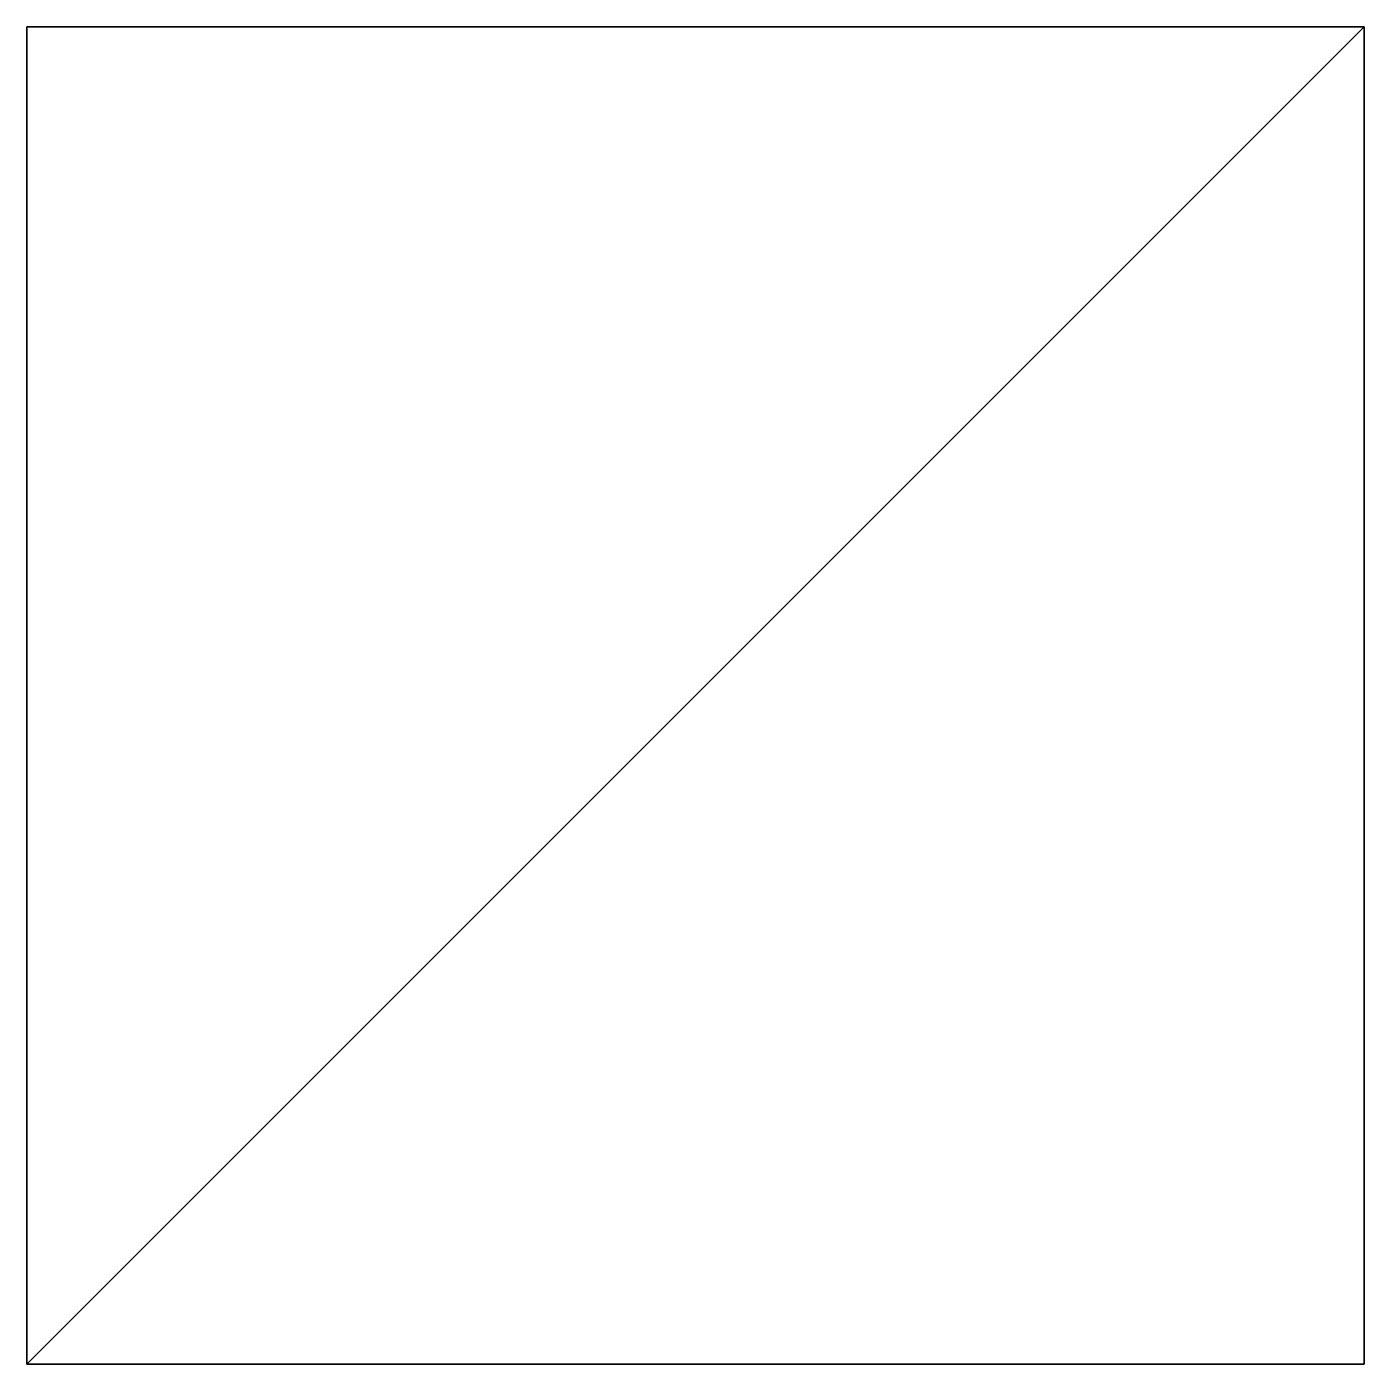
# Model space of a CAD drawing. Extents: x -5 to 5, y -5 to 5.
import ezdxf

# ---------------------------------------------------------------- set-up
doc = ezdxf.new("R2010")
doc.units = 0
doc.layers.add('Box01', color=250, linetype='CONTINUOUS')

msp = doc.modelspace()

# ---------------------------------------------------------------- meshes
at = {"layer": 'Box01'}
mesh = msp.add_polyface(dxfattribs=at)
corners = [(-5, -5), (5, -5), (-5, 5), (5, 5), (-5, -5, 10), (5, -5, 10), (-5, 5, 10), (5, 5, 10)]
mesh.append_faces([[corners[k] for k in face] for face in [(3, 2, 0), (0, 1, 3), (7, 5, 4), (4, 6, 7), (5, 1, 0), (0, 4, 5), (7, 3, 1), (1, 5, 7), (6, 2, 3), (3, 7, 6), (4, 0, 2), (2, 6, 4)]])

doc.saveas('drawing.dxf')
